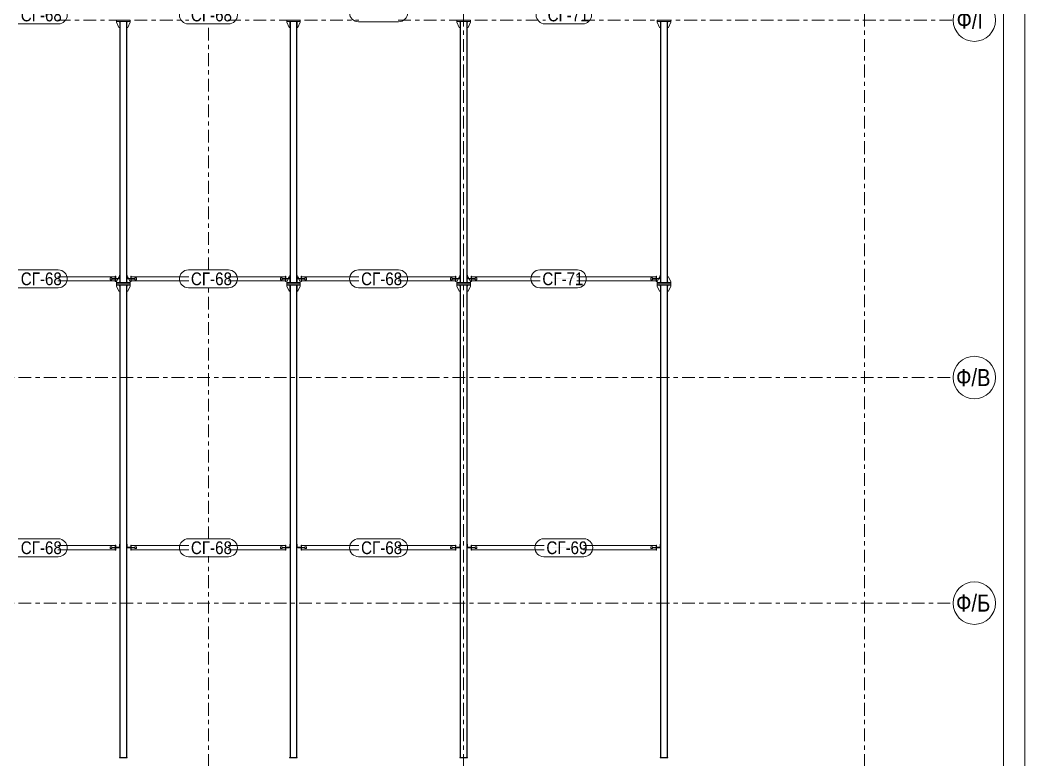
# Model space of a CAD drawing. Header units: millimetres. Extents: x -67 to 774, y -199 to 395.
# Drawn here: x 537.7 to 773.9, y 13.1 to 187 of the extents above; entities that cross this region are included whole.
import ezdxf

# ---------------------------------------------------------------- set-up
doc = ezdxf.new("R2010")
doc.units = ezdxf.units.MM
doc.linetypes.add('XKITLINE00', pattern=[0])
doc.linetypes.add('XKITLINE03', pattern=[6, 3, -1, 1, -1])
for name, color, linetype, lineweight in [('DrawingSheet', 5, 'Continuous', 0), ('Part', 2, 'Continuous', 0), ('PartMark', 3, 'Continuous', 0), ('S-GRID', 1, 'Continuous', 0)]:
    doc.layers.add(name, color=color, linetype=linetype, lineweight=lineweight)
doc.styles.add('GOST type A', font='ARIAL.TTF')

msp = doc.modelspace()

# ---------------------------------------------------------------- hatches: boundary and pattern name
at = {"layer": 'Part'}
for points in [[(560.4, 186.7), (560.4, 187), (563.6, 187), (563.6, 186.7)], [(561.2, 125.3), (561.2, 186.7), (561.28, 186.7), (561.28, 125.3)], [(562.72, 125.3), (562.72, 186.7), (562.8, 186.7), (562.8, 125.3)], [(600.4, 186.7), (600.4, 187), (603.6, 187), (603.6, 186.7)], [(601.2, 125.3), (601.2, 186.7), (601.28, 186.7), (601.28, 125.3)], [(602.72, 125.3), (602.72, 186.7), (602.8, 186.7), (602.8, 125.3)], [(640.4, 186.7), (640.4, 187), (643.6, 187), (643.6, 186.7)], [(641.2, 125.3), (641.2, 186.7), (641.28, 186.7), (641.28, 125.3)], [(642.72, 125.3), (642.72, 186.7), (642.8, 186.7), (642.8, 125.3)], [(687.5, 186.7), (687.5, 187), (690.7, 187), (690.7, 186.7)], [(688.3, 125.3), (688.3, 186.7), (688.38, 186.7), (688.38, 125.3)], [(689.82, 125.3), (689.82, 186.7), (689.9, 186.7), (689.9, 125.3)], [(559.32, 126.16), (559.32, 126.24), (561, 126.24), (561, 126.16)], [(561.13, 126.31), (561.13, 127.04), (561.2, 127.04), (561.2, 126.24), (560.4, 126.24), (560.4, 126.31)], [(560.4, 125), (560.4, 125.3), (563.6, 125.3), (563.6, 125)], [(562.87, 127.04), (562.87, 126.31), (563.6, 126.31), (563.6, 126.24), (562.8, 126.24), (562.8, 127.04)], [(563, 126.16), (563, 126.24), (564.68, 126.24), (564.68, 126.16)], [(599.32, 126.16), (599.32, 126.24), (601, 126.24), (601, 126.16)], [(601.13, 126.31), (601.13, 127.04), (601.2, 127.04), (601.2, 126.24), (600.4, 126.24), (600.4, 126.31)], [(600.4, 125), (600.4, 125.3), (603.6, 125.3), (603.6, 125)], [(602.87, 127.04), (602.87, 126.31), (603.6, 126.31), (603.6, 126.24), (602.8, 126.24), (602.8, 127.04)], [(603, 126.16), (603, 126.24), (604.68, 126.24), (604.68, 126.16)], [(639.32, 126.16), (639.32, 126.24), (641, 126.24), (641, 126.16)], [(641.13, 126.31), (641.13, 127.04), (641.2, 127.04), (641.2, 126.24), (640.4, 126.24), (640.4, 126.31)], [(640.4, 125), (640.4, 125.3), (643.6, 125.3), (643.6, 125)], [(642.87, 127.04), (642.87, 126.31), (643.6, 126.31), (643.6, 126.24), (642.8, 126.24), (642.8, 127.04)], [(643, 126.16), (643, 126.24), (644.68, 126.24), (644.68, 126.16)], [(662.89, 126.24), (662.89, 126.32), (668.21, 126.32), (668.21, 126.24)], [(686.42, 126.16), (686.42, 126.24), (688.1, 126.24), (688.1, 126.16)], [(688.23, 126.31), (688.23, 127.04), (688.3, 127.04), (688.3, 126.24), (687.5, 126.24), (687.5, 126.31)], [(687.5, 125), (687.5, 125.3), (690.7, 125.3), (690.7, 125)], [(560.4, 124.7), (560.4, 125), (563.6, 125), (563.6, 124.7)], [(561.2, 13.68), (561.2, 124.7), (561.28, 124.7), (561.28, 13.68)], [(562.72, 13.68), (562.72, 124.7), (562.8, 124.7), (562.8, 13.68)], [(600.4, 124.7), (600.4, 125), (603.6, 125), (603.6, 124.7)], [(601.2, 13.68), (601.2, 124.7), (601.28, 124.7), (601.28, 13.68)], [(602.72, 13.68), (602.72, 124.7), (602.8, 124.7), (602.8, 13.68)], [(640.4, 124.7), (640.4, 125), (643.6, 125), (643.6, 124.7)], [(641.2, 13.68), (641.2, 124.7), (641.28, 124.7), (641.28, 13.68)], [(642.72, 13.68), (642.72, 124.7), (642.8, 124.7), (642.8, 13.68)], [(687.5, 124.7), (687.5, 125), (690.7, 125), (690.7, 124.7)], [(688.3, 13.68), (688.3, 124.7), (688.38, 124.7), (688.38, 13.68)], [(689.82, 13.68), (689.82, 124.7), (689.9, 124.7), (689.9, 13.68)], [(561.13, 63.11), (561.13, 63.84), (561.2, 63.84), (561.2, 63.04), (560.4, 63.04), (560.4, 63.11)], [(562.87, 63.84), (562.87, 63.11), (563.6, 63.11), (563.6, 63.04), (562.8, 63.04), (562.8, 63.84)], [(601.13, 63.11), (601.13, 63.84), (601.2, 63.84), (601.2, 63.04), (600.4, 63.04), (600.4, 63.11)], [(602.87, 63.84), (602.87, 63.11), (603.6, 63.11), (603.6, 63.04), (602.8, 63.04), (602.8, 63.84)], [(641.13, 63.11), (641.13, 63.84), (641.2, 63.84), (641.2, 63.04), (640.4, 63.04), (640.4, 63.11)], [(642.87, 63.84), (642.87, 63.11), (643.6, 63.11), (643.6, 63.04), (642.8, 63.04), (642.8, 63.84)], [(688.23, 63.11), (688.23, 63.84), (688.3, 63.84), (688.3, 63.04), (687.5, 63.04), (687.5, 63.11)], [(559.32, 62.96), (559.32, 63.04), (561, 63.04), (561, 62.96)], [(563, 62.96), (563, 63.04), (564.68, 63.04), (564.68, 62.96)], [(599.32, 62.96), (599.32, 63.04), (601, 63.04), (601, 62.96)], [(603, 62.96), (603, 63.04), (604.68, 63.04), (604.68, 62.96)], [(639.32, 62.96), (639.32, 63.04), (641, 63.04), (641, 62.96)], [(643, 62.96), (643, 63.04), (644.68, 63.04), (644.68, 62.96)], [(662.81, 63.04), (662.81, 63.12), (668.29, 63.12), (668.29, 63.04)], [(686.42, 62.96), (686.42, 63.04), (688.1, 63.04), (688.1, 62.96)], [(561.1, 13.6), (561.1, 13.68), (562.9, 13.68), (562.9, 13.6)], [(601.1, 13.6), (601.1, 13.68), (602.9, 13.68), (602.9, 13.6)], [(641.1, 13.6), (641.1, 13.68), (642.9, 13.68), (642.9, 13.6)], [(688.2, 13.6), (688.2, 13.68), (690, 13.68), (690, 13.6)]]:
    msp.add_hatch(color=256, dxfattribs=at).paths.add_polyline_path(points, flags=17)

# ---------------------------------------------------------------- linework, layer by layer
at = {"layer": 'DrawingSheet', "linetype": 'XKITLINE00', "lineweight": 0}
for p, q in [((773.93, -198.98), (773.93, 395.02)), ((768.93, -193.98), (768.93, 390.02))]:
    msp.add_line(p, q, dxfattribs=at)
at = {"layer": 'Part', "linetype": 'XKITLINE00', "lineweight": 0}
for p, q in [((560.4, 186.7), (560.4, 187)), ((560.4, 187), (563.6, 187)), ((560.4, 186.7), (563.6, 186.7)), ((560.4, 186.7), (560.4, 186.5)), ((561.17, 186.5), (561.03, 186.7)), ((561.2, 186.54), (561.09, 186.7)), ((561.2, 125.3), (561.2, 186.7)), ((561.2, 186.7), (561.28, 186.7)), ((561.28, 186.7), (561.28, 125.3)), ((562.72, 186.7), (562.72, 125.3)), ((562.8, 186.7), (562.72, 186.7)), ((562.8, 186.54), (562.91, 186.7)), ((562.8, 125.3), (562.8, 186.7)), ((562.83, 186.5), (562.97, 186.7)), ((563.6, 186.7), (563.6, 187)), ((563.6, 186.7), (563.6, 186.5)), ((600.4, 186.7), (600.4, 187)), ((600.4, 187), (603.6, 187)), ((600.4, 186.7), (603.6, 186.7)), ((600.4, 186.7), (600.4, 186.5)), ((601.17, 186.5), (601.03, 186.7)), ((601.2, 186.54), (601.09, 186.7)), ((601.2, 125.3), (601.2, 186.7)), ((601.2, 186.7), (601.28, 186.7)), ((601.28, 186.7), (601.28, 125.3)), ((602.72, 186.7), (602.72, 125.3)), ((602.8, 186.7), (602.72, 186.7)), ((602.8, 186.54), (602.91, 186.7)), ((602.8, 125.3), (602.8, 186.7)), ((602.83, 186.5), (602.97, 186.7)), ((603.6, 186.7), (603.6, 187)), ((603.6, 186.7), (603.6, 186.5)), ((640.4, 186.7), (640.4, 187)), ((640.4, 187), (643.6, 187)), ((640.4, 186.7), (643.6, 186.7)), ((640.4, 186.7), (640.4, 186.5)), ((641.17, 186.5), (641.03, 186.7)), ((641.2, 186.54), (641.09, 186.7)), ((641.2, 125.3), (641.2, 186.7)), ((641.2, 186.7), (641.28, 186.7)), ((641.28, 186.7), (641.28, 125.3)), ((642.72, 186.7), (642.72, 125.3)), ((642.8, 186.7), (642.72, 186.7)), ((642.8, 125.3), (642.8, 186.7)), ((642.8, 186.54), (642.91, 186.7)), ((642.83, 186.5), (642.97, 186.7)), ((643.6, 186.7), (643.6, 187)), ((643.6, 186.7), (643.6, 186.5)), ((687.5, 186.7), (687.5, 187)), ((687.5, 187), (690.7, 187)), ((687.5, 186.7), (690.7, 186.7)), ((687.5, 186.7), (687.5, 186.5)), ((688.27, 186.5), (688.13, 186.7)), ((688.3, 186.54), (688.19, 186.7)), ((688.3, 125.3), (688.3, 186.7)), ((688.3, 186.7), (688.38, 186.7)), ((688.38, 186.7), (688.38, 125.3)), ((689.82, 186.7), (689.82, 125.3)), ((689.9, 186.7), (689.82, 186.7)), ((689.9, 125.3), (689.9, 186.7)), ((689.9, 186.54), (690.01, 186.7)), ((689.93, 186.5), (690.07, 186.7)), ((690.7, 186.7), (690.7, 187)), ((690.7, 186.7), (690.7, 186.5)), ((560.4, 186.5), (560.97, 185.3)), ((560.97, 185.3), (561.2, 185.3)), ((561.17, 185.3), (561.17, 186.5)), ((561.17, 186.5), (561.2, 186.5)), ((562.8, 186.5), (562.83, 186.5)), ((563.03, 185.3), (562.8, 185.3)), ((562.83, 185.3), (562.83, 186.5)), ((563.6, 186.5), (563.03, 185.3)), ((600.4, 186.5), (600.97, 185.3)), ((600.97, 185.3), (601.2, 185.3)), ((601.17, 185.3), (601.17, 186.5)), ((601.17, 186.5), (601.2, 186.5)), ((602.8, 186.5), (602.83, 186.5)), ((603.03, 185.3), (602.8, 185.3)), ((602.83, 185.3), (602.83, 186.5)), ((603.6, 186.5), (603.03, 185.3)), ((640.4, 186.5), (640.97, 185.3)), ((640.97, 185.3), (641.2, 185.3)), ((641.17, 185.3), (641.17, 186.5)), ((641.17, 186.5), (641.2, 186.5)), ((642.8, 186.5), (642.83, 186.5)), ((643.03, 185.3), (642.8, 185.3)), ((642.83, 185.3), (642.83, 186.5)), ((643.6, 186.5), (643.03, 185.3)), ((687.5, 186.5), (688.07, 185.3)), ((688.07, 185.3), (688.3, 185.3)), ((688.27, 185.3), (688.27, 186.5)), ((688.27, 186.5), (688.3, 186.5)), ((689.9, 186.5), (689.93, 186.5)), ((690.13, 185.3), (689.9, 185.3)), ((689.93, 185.3), (689.93, 186.5)), ((690.7, 186.5), (690.13, 185.3)), ((546.61, 126.7), (560.12, 126.7)), ((546.61, 125.7), (560.12, 125.7)), ((558.92, 126), (558.92, 126.4)), ((558.92, 126.4), (559.32, 126.4)), ((559.32, 126), (558.92, 126)), ((559.32, 126.24), (559.32, 126.4)), ((559.32, 126.25), (560.12, 126.25)), ((559.32, 126.16), (559.32, 126.24)), ((559.32, 126.24), (561, 126.24)), ((559.32, 126), (559.32, 126.16)), ((559.32, 126.16), (561, 126.16)), ((559.32, 126.15), (560.12, 126.15)), ((560.2, 126.8), (560.12, 126.8)), ((560.12, 126.8), (560.12, 126.24)), ((560.12, 125.6), (560.12, 126.16)), ((560.2, 125.6), (560.12, 125.6)), ((560.2, 126.24), (560.2, 126.8)), ((560.2, 126.16), (560.2, 125.6)), ((560.4, 126.24), (560.4, 126.31)), ((560.4, 126.31), (561.13, 126.31)), ((560.4, 126.24), (561.2, 126.24)), ((560.4, 125.5), (560.71, 126.16)), ((560.4, 125.3), (560.4, 125.5)), ((560.4, 125), (560.4, 125.3)), ((560.4, 125.3), (563.6, 125.3)), ((560.78, 126.31), (560.97, 126.7)), ((560.97, 126.7), (561.13, 126.7)), ((561, 126.16), (561, 126.24)), ((561.17, 125.5), (561.03, 125.3)), ((561.09, 125.3), (561.2, 125.46)), ((561.13, 126.31), (561.13, 127.04)), ((561.13, 127.04), (561.2, 127.04)), ((561.17, 126.24), (561.17, 125.5)), ((561.17, 125.5), (561.2, 125.5)), ((561.2, 126.24), (561.2, 127.04)), ((561.28, 125.3), (561.2, 125.3)), ((562.72, 125.3), (562.8, 125.3)), ((562.8, 126.24), (562.8, 127.04)), ((562.8, 127.04), (562.87, 127.04)), ((562.8, 126.24), (563.6, 126.24)), ((562.8, 125.5), (562.83, 125.5)), ((562.91, 125.3), (562.8, 125.46)), ((562.83, 126.24), (562.83, 125.5)), ((562.83, 125.5), (562.97, 125.3)), ((562.87, 127.04), (562.87, 126.31)), ((563.03, 126.7), (562.87, 126.7)), ((562.87, 126.31), (563.6, 126.31)), ((563, 126.16), (563, 126.24)), ((563, 126.24), (564.68, 126.24)), ((563, 126.16), (564.68, 126.16)), ((563.22, 126.31), (563.03, 126.7)), ((563.6, 125.5), (563.29, 126.16)), ((563.6, 126.24), (563.6, 126.31)), ((563.6, 125.3), (563.6, 125.5)), ((563.6, 125), (563.6, 125.3)), ((563.8, 126.24), (563.8, 126.8)), ((563.8, 126.8), (563.88, 126.8)), ((563.8, 126.16), (563.8, 125.6)), ((563.8, 125.6), (563.88, 125.6)), ((563.88, 126.8), (563.88, 126.24)), ((563.88, 126.7), (577.39, 126.7)), ((563.88, 126.25), (564.68, 126.25)), ((563.88, 125.6), (563.88, 126.16)), ((563.88, 126.15), (564.68, 126.15)), ((563.88, 125.7), (577.39, 125.7)), ((565.08, 126.4), (564.68, 126.4)), ((564.68, 126.24), (564.68, 126.4)), ((564.68, 126.16), (564.68, 126.24)), ((564.68, 126), (564.68, 126.16)), ((564.68, 126), (565.08, 126)), ((565.08, 126), (565.08, 126.4)), ((586.61, 126.7), (600.12, 126.7)), ((586.61, 125.7), (600.12, 125.7)), ((598.92, 126), (598.92, 126.4)), ((598.92, 126.4), (599.32, 126.4)), ((599.32, 126), (598.92, 126)), ((599.32, 126.24), (599.32, 126.4)), ((599.32, 126.25), (600.12, 126.25)), ((599.32, 126.16), (599.32, 126.24)), ((599.32, 126.24), (601, 126.24)), ((599.32, 126), (599.32, 126.16)), ((599.32, 126.16), (601, 126.16)), ((599.32, 126.15), (600.12, 126.15)), ((600.2, 126.8), (600.12, 126.8)), ((600.12, 126.8), (600.12, 126.24)), ((600.12, 125.6), (600.12, 126.16)), ((600.2, 125.6), (600.12, 125.6)), ((600.2, 126.24), (600.2, 126.8)), ((600.2, 126.16), (600.2, 125.6)), ((600.4, 126.24), (600.4, 126.31)), ((600.4, 126.31), (601.13, 126.31)), ((600.4, 126.24), (601.2, 126.24)), ((600.4, 125.5), (600.71, 126.16)), ((600.4, 125.3), (600.4, 125.5)), ((600.4, 125), (600.4, 125.3)), ((600.4, 125.3), (603.6, 125.3)), ((600.78, 126.31), (600.97, 126.7)), ((600.97, 126.7), (601.13, 126.7)), ((601, 126.16), (601, 126.24)), ((601.17, 125.5), (601.03, 125.3)), ((601.09, 125.3), (601.2, 125.46)), ((601.13, 126.31), (601.13, 127.04)), ((601.13, 127.04), (601.2, 127.04)), ((601.17, 126.24), (601.17, 125.5)), ((601.17, 125.5), (601.2, 125.5)), ((601.2, 126.24), (601.2, 127.04)), ((601.28, 125.3), (601.2, 125.3)), ((602.72, 125.3), (602.8, 125.3)), ((602.8, 126.24), (602.8, 127.04)), ((602.8, 127.04), (602.87, 127.04)), ((602.8, 126.24), (603.6, 126.24)), ((602.8, 125.5), (602.83, 125.5)), ((602.91, 125.3), (602.8, 125.46)), ((602.83, 126.24), (602.83, 125.5)), ((602.83, 125.5), (602.97, 125.3)), ((602.87, 127.04), (602.87, 126.31)), ((603.03, 126.7), (602.87, 126.7)), ((602.87, 126.31), (603.6, 126.31)), ((603, 126.16), (603, 126.24)), ((603, 126.24), (604.68, 126.24)), ((603, 126.16), (604.68, 126.16)), ((603.22, 126.31), (603.03, 126.7)), ((603.6, 125.5), (603.29, 126.16)), ((603.6, 126.24), (603.6, 126.31)), ((603.6, 125.3), (603.6, 125.5)), ((603.6, 125), (603.6, 125.3)), ((603.8, 126.24), (603.8, 126.8)), ((603.8, 126.8), (603.88, 126.8)), ((603.8, 126.16), (603.8, 125.6)), ((603.8, 125.6), (603.88, 125.6)), ((603.88, 126.8), (603.88, 126.24)), ((603.88, 126.7), (617.39, 126.7)), ((603.88, 126.25), (604.68, 126.25)), ((603.88, 125.6), (603.88, 126.16)), ((603.88, 126.15), (604.68, 126.15)), ((603.88, 125.7), (617.39, 125.7)), ((605.08, 126.4), (604.68, 126.4)), ((604.68, 126.24), (604.68, 126.4)), ((604.68, 126.16), (604.68, 126.24)), ((604.68, 126), (604.68, 126.16)), ((604.68, 126), (605.08, 126)), ((605.08, 126), (605.08, 126.4)), ((626.61, 126.7), (640.12, 126.7)), ((626.61, 125.7), (640.12, 125.7)), ((638.92, 126), (638.92, 126.4)), ((638.92, 126.4), (639.32, 126.4)), ((639.32, 126), (638.92, 126)), ((639.32, 126.24), (639.32, 126.4)), ((639.32, 126.25), (640.12, 126.25)), ((639.32, 126.16), (639.32, 126.24)), ((639.32, 126.24), (641, 126.24)), ((639.32, 126.16), (641, 126.16)), ((639.32, 126), (639.32, 126.16)), ((639.32, 126.15), (640.12, 126.15)), ((640.2, 126.8), (640.12, 126.8)), ((640.12, 126.8), (640.12, 126.24)), ((640.12, 125.6), (640.12, 126.16)), ((640.2, 125.6), (640.12, 125.6)), ((640.2, 126.24), (640.2, 126.8)), ((640.2, 126.16), (640.2, 125.6)), ((640.4, 126.24), (640.4, 126.31)), ((640.4, 126.31), (641.13, 126.31)), ((640.4, 126.24), (641.2, 126.24)), ((640.4, 125.5), (640.71, 126.16)), ((640.4, 125.3), (640.4, 125.5)), ((640.4, 125), (640.4, 125.3)), ((640.4, 125.3), (643.6, 125.3)), ((640.78, 126.31), (640.97, 126.7)), ((640.97, 126.7), (641.13, 126.7)), ((641, 126.16), (641, 126.24)), ((641.17, 125.5), (641.03, 125.3)), ((641.09, 125.3), (641.2, 125.46)), ((641.13, 126.31), (641.13, 127.04)), ((641.13, 127.04), (641.2, 127.04)), ((641.17, 126.24), (641.17, 125.5)), ((641.17, 125.5), (641.2, 125.5)), ((641.2, 126.24), (641.2, 127.04)), ((641.28, 125.3), (641.2, 125.3)), ((642.72, 125.3), (642.8, 125.3)), ((642.8, 126.24), (642.8, 127.04)), ((642.8, 127.04), (642.87, 127.04)), ((642.8, 126.24), (643.6, 126.24)), ((642.8, 125.5), (642.83, 125.5)), ((642.91, 125.3), (642.8, 125.46)), ((642.83, 126.24), (642.83, 125.5)), ((642.83, 125.5), (642.97, 125.3)), ((642.87, 127.04), (642.87, 126.31)), ((643.03, 126.7), (642.87, 126.7)), ((642.87, 126.31), (643.6, 126.31)), ((643, 126.16), (643, 126.24)), ((643, 126.24), (644.68, 126.24)), ((643, 126.16), (644.68, 126.16)), ((643.22, 126.31), (643.03, 126.7)), ((643.6, 125.5), (643.29, 126.16)), ((643.6, 126.24), (643.6, 126.31)), ((643.6, 125.3), (643.6, 125.5)), ((643.6, 125), (643.6, 125.3)), ((643.8, 126.24), (643.8, 126.8)), ((643.8, 126.8), (643.88, 126.8)), ((643.8, 126.16), (643.8, 125.6)), ((643.8, 125.6), (643.88, 125.6)), ((643.88, 126.8), (643.88, 126.24)), ((643.88, 126.7), (660, 126.7)), ((643.88, 126.25), (644.68, 126.25)), ((643.88, 125.6), (643.88, 126.16)), ((643.88, 126.15), (644.68, 126.15)), ((643.88, 125.7), (660, 125.7)), ((645.08, 126.4), (644.68, 126.4)), ((644.68, 126.24), (644.68, 126.4)), ((644.68, 126.16), (644.68, 126.24)), ((644.68, 126), (644.68, 126.16)), ((644.68, 126), (645.08, 126)), ((645.08, 126), (645.08, 126.4)), ((668.63, 126.7), (687.22, 126.7)), ((668.63, 125.7), (687.22, 125.7)), ((686.02, 126), (686.02, 126.4)), ((686.02, 126.4), (686.42, 126.4)), ((686.42, 126), (686.02, 126)), ((686.42, 126.24), (686.42, 126.4)), ((686.42, 126.25), (687.22, 126.25)), ((686.42, 126.16), (686.42, 126.24)), ((686.42, 126.24), (688.1, 126.24)), ((686.42, 126), (686.42, 126.16)), ((686.42, 126.16), (688.1, 126.16)), ((686.42, 126.15), (687.22, 126.15)), ((687.3, 126.8), (687.22, 126.8)), ((687.22, 126.8), (687.22, 126.24)), ((687.22, 125.6), (687.22, 126.16)), ((687.3, 125.6), (687.22, 125.6)), ((687.3, 126.24), (687.3, 126.8)), ((687.3, 126.16), (687.3, 125.6)), ((687.5, 126.24), (687.5, 126.31)), ((687.5, 126.31), (688.23, 126.31)), ((687.5, 126.24), (688.3, 126.24)), ((687.5, 125.5), (687.81, 126.16)), ((687.5, 125.3), (687.5, 125.5)), ((687.5, 125), (687.5, 125.3)), ((687.5, 125.3), (690.7, 125.3)), ((687.88, 126.31), (688.07, 126.7)), ((688.07, 126.7), (688.23, 126.7)), ((688.1, 126.16), (688.1, 126.24)), ((688.27, 125.5), (688.13, 125.3)), ((688.19, 125.3), (688.3, 125.46)), ((688.23, 126.31), (688.23, 127.04)), ((688.23, 127.04), (688.3, 127.04)), ((688.27, 126.24), (688.27, 125.5)), ((688.27, 125.5), (688.3, 125.5)), ((688.3, 126.24), (688.3, 127.04)), ((688.38, 125.3), (688.3, 125.3)), ((689.82, 125.3), (689.9, 125.3)), ((690.13, 126.7), (689.9, 126.7)), ((689.9, 125.5), (689.93, 125.5)), ((690.01, 125.3), (689.9, 125.46)), ((689.93, 126.7), (689.93, 125.5)), ((689.93, 125.5), (690.07, 125.3)), ((690.7, 125.5), (690.13, 126.7)), ((690.7, 125.3), (690.7, 125.5)), ((690.7, 125), (690.7, 125.3)), ((560.4, 125), (563.6, 125)), ((560.4, 124.7), (560.4, 125)), ((560.4, 125), (563.6, 125)), ((560.4, 124.7), (560.4, 124.5)), ((560.4, 124.7), (563.6, 124.7)), ((560.4, 124.5), (560.97, 123.3)), ((560.97, 123.3), (561.2, 123.3)), ((561.17, 124.5), (561.03, 124.7)), ((561.2, 124.54), (561.09, 124.7)), ((561.17, 123.3), (561.17, 124.5)), ((561.17, 124.5), (561.2, 124.5)), ((561.2, 13.68), (561.2, 124.7)), ((561.2, 124.7), (561.28, 124.7)), ((561.28, 124.7), (561.28, 13.68)), ((562.72, 124.7), (562.72, 13.68)), ((562.8, 124.7), (562.72, 124.7)), ((562.8, 13.68), (562.8, 124.7)), ((562.8, 124.54), (562.91, 124.7)), ((562.8, 124.5), (562.83, 124.5)), ((563.03, 123.3), (562.8, 123.3)), ((562.83, 124.5), (562.97, 124.7)), ((562.83, 123.3), (562.83, 124.5)), ((563.6, 124.5), (563.03, 123.3)), ((563.6, 124.7), (563.6, 125)), ((563.6, 124.7), (563.6, 124.5)), ((600.4, 125), (603.6, 125)), ((600.4, 124.7), (600.4, 125)), ((600.4, 125), (603.6, 125)), ((600.4, 124.7), (600.4, 124.5)), ((600.4, 124.7), (603.6, 124.7)), ((600.4, 124.5), (600.97, 123.3)), ((600.97, 123.3), (601.2, 123.3)), ((601.17, 124.5), (601.03, 124.7)), ((601.2, 124.54), (601.09, 124.7)), ((601.17, 123.3), (601.17, 124.5)), ((601.17, 124.5), (601.2, 124.5)), ((601.2, 13.68), (601.2, 124.7)), ((601.2, 124.7), (601.28, 124.7)), ((601.28, 124.7), (601.28, 13.68)), ((602.72, 124.7), (602.72, 13.68)), ((602.8, 124.7), (602.72, 124.7)), ((602.8, 13.68), (602.8, 124.7)), ((602.8, 124.54), (602.91, 124.7)), ((602.8, 124.5), (602.83, 124.5)), ((603.03, 123.3), (602.8, 123.3)), ((602.83, 124.5), (602.97, 124.7)), ((602.83, 123.3), (602.83, 124.5)), ((603.6, 124.5), (603.03, 123.3)), ((603.6, 124.7), (603.6, 125)), ((603.6, 124.7), (603.6, 124.5)), ((640.4, 125), (643.6, 125)), ((640.4, 124.7), (640.4, 125)), ((640.4, 125), (643.6, 125)), ((640.4, 124.7), (643.6, 124.7)), ((640.4, 124.7), (640.4, 124.5)), ((640.4, 124.5), (640.97, 123.3)), ((640.97, 123.3), (641.2, 123.3)), ((641.17, 124.5), (641.03, 124.7)), ((641.2, 124.54), (641.09, 124.7)), ((641.17, 123.3), (641.17, 124.5)), ((641.17, 124.5), (641.2, 124.5)), ((641.2, 13.68), (641.2, 124.7)), ((641.2, 124.7), (641.28, 124.7)), ((641.28, 124.7), (641.28, 13.68)), ((642.72, 124.7), (642.72, 13.68)), ((642.8, 124.7), (642.72, 124.7)), ((642.8, 13.68), (642.8, 124.7)), ((642.8, 124.54), (642.91, 124.7)), ((642.8, 124.5), (642.83, 124.5)), ((643.03, 123.3), (642.8, 123.3)), ((642.83, 124.5), (642.97, 124.7)), ((642.83, 123.3), (642.83, 124.5)), ((643.6, 124.5), (643.03, 123.3)), ((643.6, 124.7), (643.6, 125)), ((643.6, 124.7), (643.6, 124.5)), ((687.5, 125), (690.7, 125)), ((687.5, 124.7), (687.5, 125)), ((687.5, 125), (690.7, 125)), ((687.5, 124.7), (690.7, 124.7)), ((687.5, 124.7), (687.5, 124.5)), ((687.5, 124.5), (688.07, 123.3)), ((688.07, 123.3), (688.3, 123.3)), ((688.27, 124.5), (688.13, 124.7)), ((688.3, 124.54), (688.19, 124.7)), ((688.27, 123.3), (688.27, 124.5)), ((688.27, 124.5), (688.3, 124.5)), ((688.3, 13.68), (688.3, 124.7)), ((688.3, 124.7), (688.38, 124.7)), ((688.38, 124.7), (688.38, 13.68)), ((689.82, 124.7), (689.82, 13.68)), ((689.9, 124.7), (689.82, 124.7)), ((689.9, 13.68), (689.9, 124.7)), ((689.9, 124.54), (690.01, 124.7)), ((689.9, 124.5), (689.93, 124.5)), ((690.13, 123.3), (689.9, 123.3)), ((689.93, 124.5), (690.07, 124.7)), ((689.93, 123.3), (689.93, 124.5)), ((690.7, 124.5), (690.13, 123.3)), ((690.7, 124.7), (690.7, 125)), ((690.7, 124.7), (690.7, 124.5)), ((561.13, 63.11), (561.13, 63.84)), ((561.13, 63.84), (561.2, 63.84)), ((561.2, 63.04), (561.2, 63.84)), ((562.8, 63.04), (562.8, 63.84)), ((562.8, 63.84), (562.87, 63.84)), ((562.87, 63.84), (562.87, 63.11)), ((601.13, 63.11), (601.13, 63.84)), ((601.13, 63.84), (601.2, 63.84)), ((601.2, 63.04), (601.2, 63.84)), ((602.8, 63.04), (602.8, 63.84)), ((602.8, 63.84), (602.87, 63.84)), ((602.87, 63.84), (602.87, 63.11)), ((641.13, 63.11), (641.13, 63.84)), ((641.13, 63.84), (641.2, 63.84)), ((641.2, 63.04), (641.2, 63.84)), ((642.8, 63.04), (642.8, 63.84)), ((642.8, 63.84), (642.87, 63.84)), ((642.87, 63.84), (642.87, 63.11)), ((688.23, 63.11), (688.23, 63.84)), ((688.23, 63.84), (688.3, 63.84)), ((688.3, 63.04), (688.3, 63.84)), ((546.61, 63.5), (560.12, 63.5)), ((546.61, 62.5), (560.12, 62.5)), ((558.92, 62.8), (558.92, 63.2)), ((558.92, 63.2), (559.32, 63.2)), ((559.32, 62.8), (558.92, 62.8)), ((559.32, 63.04), (559.32, 63.2)), ((559.32, 63.05), (560.12, 63.05)), ((559.32, 62.96), (559.32, 63.04)), ((559.32, 63.04), (561, 63.04)), ((559.32, 62.96), (561, 62.96)), ((559.32, 62.8), (559.32, 62.96)), ((559.32, 62.95), (560.12, 62.95)), ((560.2, 63.6), (560.12, 63.6)), ((560.12, 63.6), (560.12, 63.04)), ((560.12, 62.4), (560.12, 62.96)), ((560.2, 62.4), (560.12, 62.4)), ((560.2, 63.04), (560.2, 63.6)), ((560.2, 62.96), (560.2, 62.4)), ((560.4, 63.04), (560.4, 63.11)), ((560.4, 63.11), (561.13, 63.11)), ((560.4, 63.04), (561.2, 63.04)), ((561, 62.96), (561, 63.04)), ((562.8, 63.04), (563.6, 63.04)), ((562.87, 63.11), (563.6, 63.11)), ((563, 62.96), (563, 63.04)), ((563, 63.04), (564.68, 63.04)), ((563, 62.96), (564.68, 62.96)), ((563.6, 63.04), (563.6, 63.11)), ((563.8, 63.04), (563.8, 63.6)), ((563.8, 63.6), (563.88, 63.6)), ((563.8, 62.96), (563.8, 62.4)), ((563.8, 62.4), (563.88, 62.4)), ((563.88, 63.6), (563.88, 63.04)), ((563.88, 63.5), (577.39, 63.5)), ((563.88, 63.05), (564.68, 63.05)), ((563.88, 62.4), (563.88, 62.96)), ((563.88, 62.95), (564.68, 62.95)), ((563.88, 62.5), (577.39, 62.5)), ((565.08, 63.2), (564.68, 63.2)), ((564.68, 63.04), (564.68, 63.2)), ((564.68, 62.96), (564.68, 63.04)), ((564.68, 62.8), (564.68, 62.96)), ((564.68, 62.8), (565.08, 62.8)), ((565.08, 62.8), (565.08, 63.2)), ((586.61, 63.5), (600.12, 63.5)), ((586.61, 62.5), (600.12, 62.5)), ((598.92, 62.8), (598.92, 63.2)), ((598.92, 63.2), (599.32, 63.2)), ((599.32, 62.8), (598.92, 62.8)), ((599.32, 63.04), (599.32, 63.2)), ((599.32, 63.05), (600.12, 63.05)), ((599.32, 62.96), (599.32, 63.04)), ((599.32, 63.04), (601, 63.04)), ((599.32, 62.8), (599.32, 62.96)), ((599.32, 62.96), (601, 62.96)), ((599.32, 62.95), (600.12, 62.95)), ((600.2, 63.6), (600.12, 63.6)), ((600.12, 63.6), (600.12, 63.04)), ((600.12, 62.4), (600.12, 62.96)), ((600.2, 62.4), (600.12, 62.4)), ((600.2, 63.04), (600.2, 63.6)), ((600.2, 62.96), (600.2, 62.4)), ((600.4, 63.04), (600.4, 63.11)), ((600.4, 63.11), (601.13, 63.11)), ((600.4, 63.04), (601.2, 63.04)), ((601, 62.96), (601, 63.04)), ((602.8, 63.04), (603.6, 63.04)), ((602.87, 63.11), (603.6, 63.11)), ((603, 62.96), (603, 63.04)), ((603, 63.04), (604.68, 63.04)), ((603, 62.96), (604.68, 62.96)), ((603.6, 63.04), (603.6, 63.11)), ((603.8, 63.04), (603.8, 63.6)), ((603.8, 63.6), (603.88, 63.6)), ((603.8, 62.96), (603.8, 62.4)), ((603.8, 62.4), (603.88, 62.4)), ((603.88, 63.6), (603.88, 63.04)), ((603.88, 63.5), (617.39, 63.5)), ((603.88, 63.05), (604.68, 63.05)), ((603.88, 62.4), (603.88, 62.96)), ((603.88, 62.95), (604.68, 62.95)), ((603.88, 62.5), (617.39, 62.5)), ((605.08, 63.2), (604.68, 63.2)), ((604.68, 63.04), (604.68, 63.2)), ((604.68, 62.96), (604.68, 63.04)), ((604.68, 62.8), (604.68, 62.96)), ((604.68, 62.8), (605.08, 62.8)), ((605.08, 62.8), (605.08, 63.2)), ((626.61, 63.5), (640.12, 63.5)), ((626.61, 62.5), (640.12, 62.5)), ((638.92, 62.8), (638.92, 63.2)), ((638.92, 63.2), (639.32, 63.2)), ((639.32, 62.8), (638.92, 62.8)), ((639.32, 63.04), (639.32, 63.2)), ((639.32, 63.05), (640.12, 63.05)), ((639.32, 62.96), (639.32, 63.04)), ((639.32, 63.04), (641, 63.04)), ((639.32, 62.8), (639.32, 62.96)), ((639.32, 62.96), (641, 62.96)), ((639.32, 62.95), (640.12, 62.95)), ((640.2, 63.6), (640.12, 63.6)), ((640.12, 63.6), (640.12, 63.04)), ((640.12, 62.4), (640.12, 62.96)), ((640.2, 62.4), (640.12, 62.4)), ((640.2, 63.04), (640.2, 63.6)), ((640.2, 62.96), (640.2, 62.4)), ((640.4, 63.04), (640.4, 63.11)), ((640.4, 63.11), (641.13, 63.11)), ((640.4, 63.04), (641.2, 63.04)), ((641, 62.96), (641, 63.04)), ((642.8, 63.04), (643.6, 63.04)), ((642.87, 63.11), (643.6, 63.11)), ((643, 62.96), (643, 63.04)), ((643, 63.04), (644.68, 63.04)), ((643, 62.96), (644.68, 62.96)), ((643.6, 63.04), (643.6, 63.11)), ((643.8, 63.04), (643.8, 63.6)), ((643.8, 63.6), (643.88, 63.6)), ((643.8, 62.96), (643.8, 62.4)), ((643.8, 62.4), (643.88, 62.4)), ((643.88, 63.6), (643.88, 63.04)), ((643.88, 63.5), (660.94, 63.5)), ((643.88, 63.05), (644.68, 63.05)), ((643.88, 62.4), (643.88, 62.96)), ((643.88, 62.95), (644.68, 62.95)), ((643.88, 62.5), (660.94, 62.5)), ((645.08, 63.2), (644.68, 63.2)), ((644.68, 63.04), (644.68, 63.2)), ((644.68, 62.96), (644.68, 63.04)), ((644.68, 62.8), (644.68, 62.96)), ((644.68, 62.8), (645.08, 62.8)), ((645.08, 62.8), (645.08, 63.2)), ((670.16, 63.5), (687.22, 63.5)), ((670.16, 62.5), (687.22, 62.5)), ((686.02, 62.8), (686.02, 63.2)), ((686.02, 63.2), (686.42, 63.2)), ((686.42, 62.8), (686.02, 62.8)), ((686.42, 63.04), (686.42, 63.2)), ((686.42, 63.05), (687.22, 63.05)), ((686.42, 62.96), (686.42, 63.04)), ((686.42, 63.04), (688.1, 63.04)), ((686.42, 62.8), (686.42, 62.96)), ((686.42, 62.96), (688.1, 62.96)), ((686.42, 62.95), (687.22, 62.95)), ((687.3, 63.6), (687.22, 63.6)), ((687.22, 63.6), (687.22, 63.04)), ((687.22, 62.4), (687.22, 62.96)), ((687.3, 62.4), (687.22, 62.4)), ((687.3, 63.04), (687.3, 63.6)), ((687.3, 62.96), (687.3, 62.4)), ((687.5, 63.04), (687.5, 63.11)), ((687.5, 63.11), (688.23, 63.11)), ((687.5, 63.04), (688.3, 63.04)), ((688.1, 62.96), (688.1, 63.04)), ((561.1, 13.6), (561.1, 13.68)), ((561.1, 13.68), (562.9, 13.68)), ((561.1, 13.6), (562.9, 13.6)), ((561.28, 13.68), (561.2, 13.68)), ((562.72, 13.68), (562.8, 13.68)), ((562.9, 13.6), (562.9, 13.68)), ((601.1, 13.6), (601.1, 13.68)), ((601.1, 13.68), (602.9, 13.68)), ((601.1, 13.6), (602.9, 13.6)), ((601.28, 13.68), (601.2, 13.68)), ((602.72, 13.68), (602.8, 13.68)), ((602.9, 13.6), (602.9, 13.68)), ((641.1, 13.6), (641.1, 13.68)), ((641.1, 13.68), (642.9, 13.68)), ((641.1, 13.6), (642.9, 13.6)), ((641.28, 13.68), (641.2, 13.68)), ((642.72, 13.68), (642.8, 13.68)), ((642.9, 13.6), (642.9, 13.68)), ((688.2, 13.6), (688.2, 13.68)), ((688.2, 13.68), (690, 13.68)), ((688.2, 13.6), (690, 13.6)), ((688.38, 13.68), (688.3, 13.68)), ((689.82, 13.68), (689.9, 13.68)), ((690, 13.6), (690, 13.68))]:
    msp.add_line(p, q, dxfattribs=at)
at = {"layer": 'PartMark', "linetype": 'XKITLINE00', "lineweight": 0}
for p, q in [((617.29, 186.6), (626.71, 186.6)), ((537.29, 186.1), (546.71, 186.1)), ((577.29, 186.1), (586.71, 186.1)), ((661.14, 186.1), (669.96, 186.1)), ((537.29, 128.3), (546.71, 128.3)), ((577.29, 128.3), (586.71, 128.3)), ((617.29, 128.3), (626.71, 128.3)), ((659.9, 128.3), (668.73, 128.3)), ((537.29, 124.1), (546.71, 124.1)), ((577.29, 124.1), (586.71, 124.1)), ((617.29, 124.1), (626.71, 124.1)), ((659.9, 124.1), (668.73, 124.1)), ((537.29, 65.1), (546.71, 65.1)), ((577.29, 65.1), (586.71, 65.1)), ((617.29, 65.1), (626.71, 65.1)), ((660.84, 65.1), (670.26, 65.1)), ((537.29, 60.9), (546.71, 60.9)), ((577.29, 60.9), (586.71, 60.9)), ((617.29, 60.9), (626.71, 60.9)), ((660.84, 60.9), (670.26, 60.9))]:
    msp.add_line(p, q, dxfattribs=at)
for centre, start, end in [((546.71, 188.2), 270, 90), ((577.29, 188.2), 90, 270), ((586.71, 188.2), 270, 90), ((617.29, 188.7), 90, 270), ((626.71, 188.7), 270, 90), ((661.14, 188.2), 90, 270), ((669.96, 188.2), 270, 90), ((546.71, 126.2), 270, 90), ((577.29, 126.2), 90, 270), ((586.71, 126.2), 270, 90), ((617.29, 126.2), 90, 270), ((626.71, 126.2), 270, 90), ((659.9, 126.2), 90, 270), ((668.73, 126.2), 270, 90), ((546.71, 63), 270, 90), ((577.29, 63), 90, 270), ((586.71, 63), 270, 90), ((617.29, 63), 90, 270), ((626.71, 63), 270, 90), ((660.84, 63), 90, 270), ((670.26, 63), 270, 90)]:
    msp.add_arc(centre, 2.1, start, end, dxfattribs=at)
at = {"layer": 'S-GRID', "linetype": 'XKITLINE03', "lineweight": 0}
for p, q in [((642, -24.47), (642, 331.89)), ((736.2, -24.47), (736.2, 331.89)), ((546.61, 187), (577.39, 187)), ((586.61, 187), (617.39, 187)), ((626.61, 187), (661.24, 187)), ((669.86, 187), (757.05, 187)), ((582, 128.2), (582, 186.2)), ((582, 65), (582, 124.2)), ((-20.65, 103), (757.05, 103)), ((582, -24.47), (582, 61)), ((-20.65, 50), (757.05, 50))]:
    msp.add_line(p, q, dxfattribs=at)
at = {"layer": 'S-GRID', "linetype": 'XKITLINE00', "lineweight": 0}
for centre in [(762.05, 187), (762.05, 103), (762.05, 50)]:
    msp.add_circle(centre, 5, dxfattribs=at)

# ---------------------------------------------------------------- texts
at = {"layer": 'PartMark', "style": 'GOST type A', "width": 0.85}
for s, p in [('СГ-68', (537.89, 186.7)), ('СГ-68', (577.89, 186.7)), ('СГ-71', (661.74, 186.7)), ('СГ-68', (537.89, 124.7)), ('СГ-68', (577.89, 124.7)), ('СГ-68', (617.89, 124.7)), ('СГ-71', (660.5, 124.7)), ('СГ-68', (537.89, 61.5)), ('СГ-68', (577.89, 61.5)), ('СГ-68', (617.89, 61.5)), ('СГ-69', (661.44, 61.5))]:
    msp.add_text(s, height=3, dxfattribs=at).set_placement(p)
at = {"layer": 'S-GRID', "style": 'GOST type A', "width": 0.85}
for s, p in [('Ф/Г', (757.87, 185)), ('Ф/В', (757.75, 101)), ('Ф/Б', (757.75, 48))]:
    msp.add_text(s, height=4, dxfattribs=at).set_placement(p)

doc.saveas('drawing.dxf')
